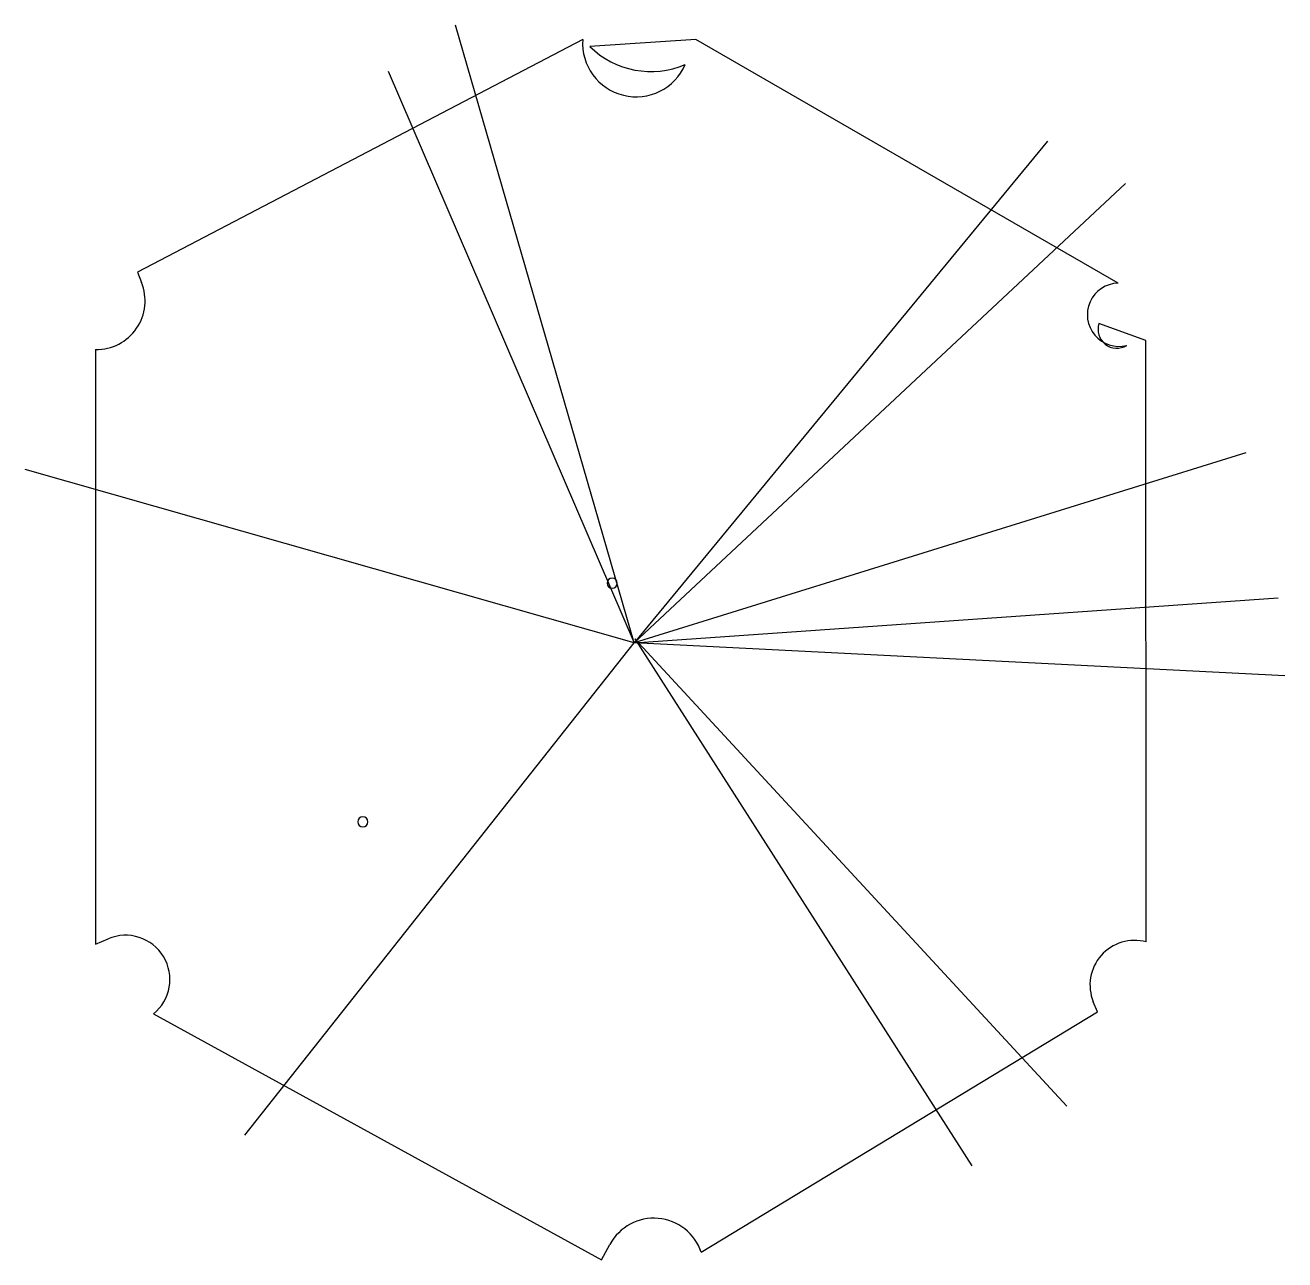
# Model space of a CAD drawing. Extents: x 1274.72 to 1275.344, y 693.706 to 694.317.
import ezdxf

# ---------------------------------------------------------------- set-up
doc = ezdxf.new("R2010")
doc.units = 0
doc.header["$LTSCALE"] = 0.05
doc.header["$MEASUREMENT"] = 0
doc.layers.get('0').update_dxf_attribs({"linetype": 'CONTINUOUS'})

msp = doc.modelspace()

# ---------------------------------------------------------------- linework, layer by layer
for p, q in [((1275.02169, 694.01093), (1274.93317, 694.31667)), ((1274.99618, 694.30959), (1274.77581, 694.19436)), ((1275.05218, 694.30952), (1274.99968, 694.30608)), ((1275.26105, 694.18896), (1275.05218, 694.30952)), ((1274.89994, 694.29396), (1275.02169, 694.01093)), ((1275.22615, 694.25919), (1275.02169, 694.01093)), ((1275.02169, 694.01093), (1275.26477, 694.23823)), ((1274.77581, 694.19436), (1274.77785, 694.18938)), ((1275.27472, 694.16057), (1275.25159, 694.16898)), ((1275.275, 693.86297), (1275.27472, 694.16057)), ((1274.75514, 694.15616), (1274.75514, 693.86178)), ((1275.32434, 694.10506), (1275.02169, 694.01093)), ((1275.02169, 694.01093), (1274.7203, 694.09679)), ((1275.02169, 694.01093), (1275.34019, 694.03329)), ((1274.82894, 693.76736), (1275.02169, 694.01093)), ((1275.34355, 693.9946), (1275.02169, 694.01093)), ((1275.02197, 694.01296), (1275.18865, 693.75208)), ((1275.23568, 693.78159), (1275.02197, 694.01296)), ((1274.75514, 693.86178), (1274.76131, 693.86444)), ((1275.25082, 693.82827), (1275.24879, 693.83325)), ((1274.78373, 693.82729), (1275.0055, 693.70561)), ((1275.05478, 693.70933), (1275.25082, 693.82827)), ((1275.0055, 693.70561), (1275.00964, 693.71325))]:
    msp.add_line(p, q)
for centre, radius, start, end in [((1275.02257, 694.30767), 0.02646, 175.84315, 336.64444), ((1275.02993, 694.33695), 0.04322, 225.57781, 293.04926), ((1274.75553, 694.18026), 0.02411, 269.07373, 22.21759), ((1275.26148, 694.17334), 0.01563, 91.58416, 284.23728), ((1275.26043, 694.16609), 0.0093, 161.87986, 301.80569), ((1275.01075, 694.04047), 0.0025, 0, 180), ((1275.01075, 694.04047), 0.0025, 180, 0), ((1274.88733, 693.92239), 0.0025, 0, 180), ((1274.88733, 693.92239), 0.0025, 180, 0), ((1274.76999, 693.84434), 0.0219, 308.88938, 113.35556), ((1275.26926, 693.84161), 0.02211, 74.95295, 202.21759), ((1275.03135, 693.7015), 0.0247, 18.48651, 151.57401)]:
    msp.add_arc(centre, radius, start, end)

doc.saveas('drawing.dxf')
